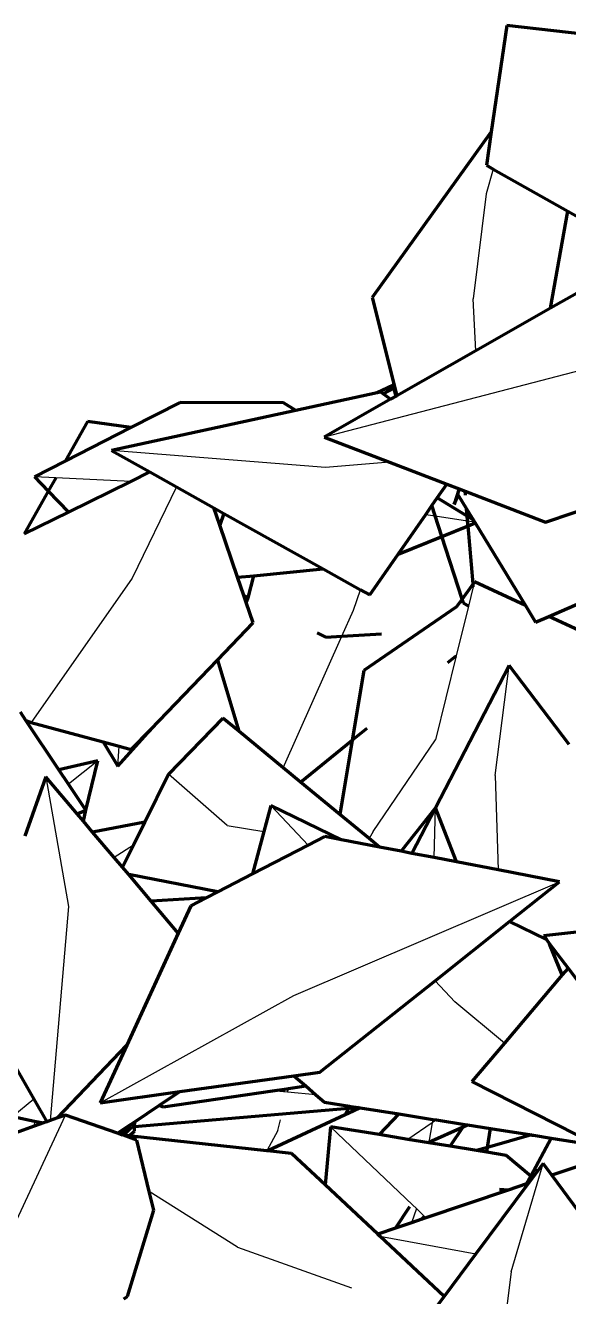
# Model space of a CAD drawing. Header units: millimetres. Extents: x 4307 to 31003, y 2809 to 20009.
# Drawn here: x 7297.2 to 7333.2, y 8375.9 to 8460.2 of the extents above; entities that cross this region are included whole.
import ezdxf

# ---------------------------------------------------------------- set-up
doc = ezdxf.new("R2010")
doc.units = ezdxf.units.MM
doc.layers.add('ProfileEdges', color=7, linetype='Continuous')

msp = doc.modelspace()

# ---------------------------------------------------------------- linework, layer by layer
for p, q in [((7328.21, 8450.659), (7327.737, 8449.009)), ((7327.737, 8449.009), (7326.882, 8442.048)), ((7327.069, 8438.62), (7326.882, 8442.048)), ((7337.206, 8438.145), (7317.007, 8432.893)), ((7317.081, 8430.869), (7302.908, 8432.003)), ((7321.345, 8431.225), (7317.081, 8430.869)), ((7299.197, 8430.192), (7297.79, 8430.259)), ((7304.17, 8429.953), (7299.197, 8430.192)), ((7307.212, 8429.596), (7304.279, 8423.545)), ((7323.733, 8427.766), (7324.363, 8427.672)), ((7324.363, 8427.672), (7326.518, 8427.349)), ((7326.518, 8427.349), (7326.973, 8427.281)), ((7304.279, 8423.545), (7297.581, 8413.99)), ((7326.969, 8423.299), (7326.89, 8422.981)), ((7318.951, 8421.427), (7319.402, 8422.779)), ((7326.89, 8422.981), (7326.572, 8421.696)), ((7326.572, 8421.696), (7325.758, 8418.407)), ((7318.176, 8419.693), (7318.951, 8421.427)), ((7314.282, 8410.979), (7318.176, 8419.693)), ((7325.758, 8418.407), (7324.374, 8412.82)), ((7328.333, 8410.462), (7329.278, 8417.756)), ((7303.329, 8411.087), (7303.417, 8412.4)), ((7320.241, 8406.754), (7324.374, 8412.82)), ((7302.001, 8411.437), (7300.04, 8409.901)), ((7310.576, 8407.144), (7306.689, 8410.558)), ((7298.535, 8410.382), (7300.047, 8401.793)), ((7328.333, 8410.462), (7328.55, 8404.205)), ((7315.943, 8405.851), (7313.473, 8408.489)), ((7324.303, 8405.024), (7324.395, 8408.33)), ((7310.576, 8407.144), (7313.004, 8406.748)), ((7320.241, 8406.754), (7319.991, 8406.283)), ((7304.353, 8405.846), (7303.082, 8405.026)), ((7314.984, 8395.885), (7332.617, 8403.421)), ((7300.047, 8401.793), (7298.829, 8387.595)), ((7325.659, 8395.472), (7324.353, 8396.867)), ((7302.148, 8388.782), (7314.984, 8395.885)), ((7328.953, 8392.724), (7325.659, 8395.472)), ((7314.312, 8389.502), (7313.571, 8389.568)), ((7314.52, 8389.708), (7314.312, 8389.502)), ((7314.577, 8389.479), (7314.312, 8389.502)), ((7314.577, 8389.479), (7314.641, 8389.726)), ((7316.451, 8389.311), (7314.577, 8389.479)), ((7297.752, 8389.026), (7296.362, 8387.866)), ((7296.476, 8380.687), (7299.843, 8387.952)), ((7297.788, 8387.566), (7297.773, 8387.223)), ((7313.924, 8386.945), (7313.21, 8385.597)), ((7313.924, 8386.945), (7314.106, 8387.65)), ((7322.866, 8382.025), (7317.425, 8387.191)), ((7324.167, 8387.445), (7322.558, 8386.353)), ((7324.167, 8387.445), (7323.943, 8386.178)), ((7324.208, 8387.679), (7324.167, 8387.445)), ((7324.454, 8387.64), (7324.167, 8387.445)), ((7329.402, 8377.572), (7331.532, 8384.757)), ((7311.257, 8379.21), (7305.402, 8382.897)), ((7322.866, 8382.025), (7323.127, 8381.766)), ((7323.127, 8381.766), (7322.786, 8380.827)), ((7323.127, 8381.766), (7323.666, 8381.232)), ((7323.666, 8381.232), (7323.747, 8381.151)), ((7320.698, 8379.934), (7327.058, 8378.769)), ((7311.257, 8379.21), (7318.819, 8376.504)), ((7329.402, 8377.572), (7328.342, 8369.291))]:
    msp.add_line(p, q)
at = {"layer": 'ProfileEdges', "lineweight": 211}
for p, q in [((7329.12, 8460.175), (7328.083, 8453.125)), ((7345.167, 8458.329), (7329.12, 8460.175)), ((7328.083, 8453.125), (7320.184, 8442.144)), ((7328.083, 8453.125), (7327.757, 8450.914)), ((7327.757, 8450.914), (7328.21, 8450.659)), ((7328.21, 8450.659), (7333.17, 8447.864)), ((7332.008, 8441.431), (7333.17, 8447.864)), ((7333.17, 8447.864), (7334.367, 8447.189)), ((7336.282, 8443.863), (7332.008, 8441.431)), ((7320.184, 8442.144), (7321.692, 8436.166)), ((7332.008, 8441.431), (7327.069, 8438.62)), ((7327.069, 8438.62), (7321.826, 8435.636)), ((7320.507, 8435.818), (7315.121, 8434.65)), ((7321.555, 8436.316), (7320.507, 8435.818)), ((7320.768, 8435.875), (7320.507, 8435.818)), ((7320.919, 8435.763), (7320.768, 8435.875)), ((7321.617, 8436.126), (7320.919, 8435.763)), ((7321.617, 8436.126), (7321.555, 8436.316)), ((7321.692, 8436.166), (7321.617, 8436.126)), ((7321.784, 8435.612), (7321.617, 8436.126)), ((7321.692, 8436.166), (7321.826, 8435.636)), ((7307.45, 8435.188), (7304.185, 8433.522)), ((7314.301, 8435.155), (7307.45, 8435.188)), ((7315.121, 8434.65), (7314.301, 8435.155)), ((7321.408, 8435.398), (7317.007, 8432.893)), ((7321.408, 8435.398), (7320.919, 8435.763)), ((7321.784, 8435.612), (7321.408, 8435.398)), ((7321.826, 8435.636), (7321.784, 8435.612)), ((7315.121, 8434.65), (7302.908, 8432.003)), ((7301.305, 8433.936), (7299.817, 8431.293)), ((7304.185, 8433.522), (7299.817, 8431.293)), ((7304.185, 8433.522), (7301.305, 8433.936)), ((7317.007, 8432.893), (7321.345, 8431.225)), ((7302.908, 8432.003), (7305.45, 8430.581)), ((7299.817, 8431.293), (7297.79, 8430.259)), ((7321.345, 8431.225), (7325.128, 8429.77)), ((7331.679, 8427.25), (7342.026, 8430.75)), ((7297.79, 8430.259), (7298.704, 8429.315)), ((7299.197, 8430.192), (7298.704, 8429.315)), ((7304.17, 8429.953), (7300.045, 8427.929)), ((7305.45, 8430.581), (7304.17, 8429.953)), ((7305.45, 8430.581), (7307.212, 8429.596)), ((7298.704, 8429.315), (7297.115, 8426.492)), ((7298.704, 8429.315), (7300.045, 8427.929)), ((7307.212, 8429.596), (7309.691, 8428.21)), ((7324.504, 8428.874), (7325.128, 8429.77)), ((7325.128, 8429.77), (7325.95, 8429.454)), ((7325.95, 8429.454), (7325.62, 8428.422)), ((7325.95, 8429.454), (7326.351, 8429.3)), ((7326.373, 8429.039), (7326.351, 8429.3)), ((7326.351, 8429.3), (7331.679, 8427.25)), ((7323.733, 8427.766), (7324.142, 8428.353)), ((7324.142, 8428.353), (7324.504, 8428.874)), ((7324.363, 8427.672), (7324.142, 8428.353)), ((7326.492, 8427.65), (7324.504, 8428.874)), ((7325.62, 8428.422), (7325.899, 8429.044)), ((7325.899, 8429.044), (7326.45, 8428.14)), ((7300.045, 8427.929), (7297.115, 8426.492)), ((7309.691, 8428.21), (7310.359, 8427.836)), ((7310.085, 8427.053), (7309.691, 8428.21)), ((7310.359, 8427.836), (7310.085, 8427.053)), ((7310.359, 8427.836), (7316.925, 8424.164)), ((7321.907, 8425.142), (7323.733, 8427.766)), ((7324.804, 8426.315), (7324.363, 8427.672)), ((7326.492, 8427.65), (7326.45, 8428.14)), ((7326.45, 8428.14), (7326.902, 8427.398)), ((7326.902, 8427.398), (7326.492, 8427.65)), ((7326.518, 8427.349), (7326.492, 8427.65)), ((7326.902, 8427.398), (7326.973, 8427.281)), ((7311.263, 8423.605), (7310.085, 8427.053)), ((7324.804, 8426.315), (7326.546, 8427.021)), ((7326.546, 8427.021), (7326.518, 8427.349)), ((7326.546, 8427.021), (7327.016, 8427.211)), ((7326.875, 8423.167), (7326.546, 8427.021)), ((7326.973, 8427.281), (7327.016, 8427.211)), ((7327.016, 8427.211), (7330.358, 8421.728)), ((7331.896, 8421.015), (7346.081, 8427.193)), ((7321.907, 8425.142), (7324.804, 8426.315)), ((7326.154, 8422.158), (7324.804, 8426.315)), ((7320.022, 8422.433), (7321.907, 8425.142)), ((7312.332, 8423.71), (7316.925, 8424.164)), ((7316.925, 8424.164), (7319.402, 8422.779)), ((7311.263, 8423.605), (7312.332, 8423.71)), ((7311.677, 8422.392), (7311.263, 8423.605)), ((7311.954, 8422.251), (7312.332, 8423.71)), ((7326.875, 8423.167), (7326.154, 8422.158)), ((7326.969, 8423.299), (7326.875, 8423.167)), ((7326.89, 8422.981), (7326.875, 8423.167)), ((7330.358, 8421.728), (7326.969, 8423.299)), ((7311.834, 8421.932), (7311.677, 8422.392)), ((7311.677, 8422.392), (7311.954, 8422.251)), ((7319.402, 8422.779), (7320.022, 8422.433)), ((7311.834, 8421.932), (7311.954, 8422.251)), ((7312.298, 8420.574), (7311.834, 8421.932)), ((7325.785, 8421.641), (7319.636, 8417.43)), ((7326.154, 8422.158), (7325.785, 8421.641)), ((7326.246, 8421.877), (7326.154, 8422.158)), ((7326.572, 8421.696), (7326.246, 8421.877)), ((7330.358, 8421.728), (7331.024, 8420.635)), ((7331.024, 8420.635), (7331.896, 8421.015)), ((7337.344, 8418.49), (7331.896, 8421.015)), ((7309.917, 8418.103), (7312.298, 8420.574)), ((7316.527, 8419.93), (7317.115, 8419.631)), ((7318.176, 8419.693), (7320.804, 8419.846)), ((7317.115, 8419.631), (7318.176, 8419.693)), ((7305.5, 8413.52), (7309.917, 8418.103)), ((7309.917, 8418.103), (7311.333, 8413.405)), ((7325.195, 8417.95), (7325.758, 8418.407)), ((7319.636, 8417.43), (7318.865, 8412.813)), ((7329.278, 8417.756), (7324.395, 8408.33)), ((7333.25, 8412.527), (7329.278, 8417.756)), ((7297.223, 8414.114), (7296.862, 8414.655)), ((7297.223, 8414.114), (7297.581, 8413.99)), ((7299.406, 8410.85), (7297.223, 8414.114)), ((7297.581, 8413.99), (7302.345, 8412.692)), ((7310.281, 8414.27), (7306.689, 8410.558)), ((7311.333, 8413.405), (7310.281, 8414.27)), ((7303.329, 8411.087), (7305.5, 8413.52)), ((7304.211, 8412.183), (7305.5, 8413.52)), ((7314.282, 8410.979), (7311.333, 8413.405)), ((7318.865, 8412.813), (7319.852, 8413.614)), ((7302.345, 8412.692), (7303.329, 8411.087)), ((7302.345, 8412.692), (7303.417, 8412.4)), ((7303.417, 8412.4), (7304.211, 8412.183)), ((7315.437, 8410.029), (7318.865, 8412.813)), ((7318.865, 8412.813), (7318.043, 8407.885)), ((7302.001, 8411.437), (7299.406, 8410.85)), ((7301.195, 8408.174), (7302.001, 8411.437)), ((7300.04, 8409.901), (7299.406, 8410.85)), ((7306.689, 8410.558), (7305.106, 8407.364)), ((7315.437, 8410.029), (7314.282, 8410.979)), ((7298.535, 8410.382), (7297.155, 8406.449)), ((7300.618, 8407.928), (7298.535, 8410.382)), ((7301.195, 8408.174), (7300.04, 8409.901)), ((7318.043, 8407.885), (7315.437, 8410.029)), ((7300.618, 8407.928), (7301.195, 8408.174)), ((7301.034, 8407.438), (7301.195, 8408.174)), ((7313.473, 8408.489), (7313.004, 8406.748)), ((7318.152, 8406.211), (7313.473, 8408.489)), ((7324.395, 8408.33), (7322.11, 8405.447)), ((7324.395, 8408.33), (7322.826, 8405.309)), ((7325.786, 8404.738), (7324.395, 8408.33)), ((7301.034, 8407.438), (7300.618, 8407.928)), ((7301.648, 8406.716), (7301.034, 8407.438)), ((7305.106, 8407.364), (7301.648, 8406.716)), ((7305.106, 8407.364), (7304.353, 8405.846)), ((7319.991, 8406.283), (7318.043, 8407.885)), ((7303.082, 8405.026), (7301.648, 8406.716)), ((7313.004, 8406.748), (7312.247, 8403.942)), ((7317.051, 8406.423), (7315.943, 8405.851)), ((7318.152, 8406.211), (7317.051, 8406.423)), ((7304.353, 8405.846), (7303.628, 8404.383)), ((7315.943, 8405.851), (7312.247, 8403.942)), ((7320.669, 8405.725), (7318.152, 8406.211)), ((7320.669, 8405.725), (7319.991, 8406.283)), ((7322.11, 8405.447), (7320.669, 8405.725)), ((7303.628, 8404.383), (7303.082, 8405.026)), ((7322.826, 8405.309), (7322.11, 8405.447)), ((7324.303, 8405.024), (7322.826, 8405.309)), ((7325.786, 8404.738), (7324.303, 8405.024)), ((7328.55, 8404.205), (7325.786, 8404.738)), ((7304.042, 8403.896), (7303.628, 8404.383)), ((7309.952, 8402.756), (7304.042, 8403.896)), ((7305.533, 8402.141), (7304.042, 8403.896)), ((7312.247, 8403.942), (7309.952, 8402.756)), ((7332.617, 8403.421), (7328.55, 8404.205)), ((7329.294, 8400.786), (7332.617, 8403.421)), ((7309.185, 8402.359), (7305.533, 8402.141)), ((7307.327, 8400.028), (7305.533, 8402.141)), ((7309.185, 8402.359), (7308.156, 8401.828)), ((7309.952, 8402.756), (7309.185, 8402.359)), ((7308.156, 8401.828), (7307.327, 8400.028)), ((7324.353, 8396.867), (7329.294, 8400.786)), ((7331.75, 8399.59), (7329.294, 8400.786)), ((7307.327, 8400.028), (7303.905, 8392.598)), ((7333.929, 8400.11), (7331.553, 8399.852)), ((7331.553, 8399.852), (7331.75, 8399.59)), ((7331.75, 8399.59), (7331.956, 8399.315)), ((7332.794, 8397.251), (7331.956, 8399.315)), ((7331.956, 8399.315), (7333.173, 8397.698)), ((7332.794, 8397.251), (7328.953, 8392.724)), ((7333.173, 8397.698), (7332.794, 8397.251)), ((7333.173, 8397.698), (7336.731, 8392.965)), ((7316.72, 8390.812), (7324.353, 8396.867)), ((7295.593, 8392.782), (7297.752, 8389.026)), ((7299.328, 8387.771), (7303.905, 8392.598)), ((7303.905, 8392.598), (7302.148, 8388.782)), ((7328.953, 8392.724), (7326.804, 8390.191)), ((7307.427, 8389.518), (7314.994, 8390.572)), ((7314.994, 8390.572), (7316.72, 8390.812)), ((7314.994, 8390.572), (7315.779, 8389.893)), ((7302.148, 8388.782), (7307.427, 8389.518)), ((7306.073, 8388.614), (7307.427, 8389.518)), ((7306.332, 8388.504), (7313.571, 8389.568)), ((7313.571, 8389.568), (7314.52, 8389.708)), ((7314.52, 8389.708), (7314.641, 8389.726)), ((7314.641, 8389.726), (7315.779, 8389.893)), ((7315.779, 8389.893), (7316.451, 8389.311)), ((7326.804, 8390.191), (7335.146, 8385.946)), ((7297.752, 8389.026), (7298.617, 8387.521)), ((7316.451, 8389.311), (7317.021, 8388.818)), ((7317.021, 8388.818), (7318.679, 8388.555)), ((7296.362, 8387.866), (7297.788, 8387.566)), ((7299.843, 8387.952), (7299.328, 8387.771)), ((7303.292, 8386.758), (7299.843, 8387.952)), ((7318.605, 8388.406), (7304.432, 8387.187)), ((7304.443, 8387.526), (7306.073, 8388.614)), ((7306.073, 8388.614), (7306.332, 8388.504)), ((7318.395, 8387.981), (7313.266, 8385.591)), ((7318.395, 8387.981), (7318.605, 8388.406)), ((7318.916, 8388.224), (7318.395, 8387.981)), ((7318.605, 8388.406), (7318.679, 8388.555)), ((7318.83, 8388.425), (7318.605, 8388.406)), ((7318.679, 8388.555), (7318.781, 8388.539)), ((7318.83, 8388.425), (7318.781, 8388.539)), ((7318.781, 8388.539), (7319.264, 8388.462)), ((7319.264, 8388.462), (7318.83, 8388.425)), ((7318.916, 8388.224), (7318.83, 8388.425)), ((7319.387, 8388.443), (7318.916, 8388.224)), ((7319.264, 8388.462), (7319.387, 8388.443)), ((7319.387, 8388.443), (7321.952, 8388.037)), ((7321.952, 8388.037), (7320.64, 8386.667)), ((7321.952, 8388.037), (7324.208, 8387.679)), ((7297.773, 8387.223), (7296.545, 8386.791)), ((7298.387, 8387.44), (7297.773, 8387.223)), ((7297.788, 8387.566), (7298.387, 8387.44)), ((7298.617, 8387.521), (7298.387, 8387.44)), ((7298.829, 8387.595), (7298.617, 8387.521)), ((7299.328, 8387.771), (7298.829, 8387.595)), ((7303.292, 8386.758), (7303.963, 8387.206)), ((7303.59, 8386.655), (7303.963, 8387.206)), ((7304.214, 8387.169), (7303.697, 8386.632)), ((7303.963, 8387.206), (7304.443, 8387.526)), ((7304.432, 8387.187), (7304.214, 8387.169)), ((7304.422, 8386.9), (7304.432, 8387.187)), ((7304.432, 8387.187), (7304.443, 8387.526)), ((7317.425, 8387.191), (7317.072, 8383.333)), ((7320.64, 8386.667), (7317.425, 8387.191)), ((7323.943, 8386.178), (7326.224, 8387.188)), ((7324.208, 8387.679), (7324.454, 8387.64)), ((7324.454, 8387.64), (7326.328, 8387.343)), ((7325.359, 8385.896), (7326.224, 8387.188)), ((7326.224, 8387.188), (7326.328, 8387.343)), ((7326.224, 8387.188), (7326.51, 8387.314)), ((7326.328, 8387.343), (7326.51, 8387.314)), ((7326.51, 8387.314), (7328.023, 8387.075)), ((7327.843, 8385.82), (7328.023, 8387.075)), ((7328.023, 8387.075), (7330.741, 8386.644)), ((7303.59, 8386.655), (7303.292, 8386.758)), ((7303.636, 8386.638), (7303.59, 8386.655)), ((7303.697, 8386.632), (7303.636, 8386.638)), ((7304.047, 8386.594), (7303.697, 8386.632)), ((7304.584, 8386.31), (7303.697, 8386.632)), ((7304.047, 8386.594), (7304.422, 8386.9)), ((7313.21, 8385.597), (7304.047, 8386.594)), ((7305.402, 8382.897), (7304.584, 8386.31)), ((7322.558, 8386.353), (7320.64, 8386.667)), ((7323.934, 8386.129), (7322.558, 8386.353)), ((7323.943, 8386.178), (7323.934, 8386.129)), ((7325.359, 8385.896), (7323.934, 8386.129)), ((7330.741, 8386.644), (7327.843, 8385.82)), ((7330.706, 8383.919), (7332.064, 8386.434)), ((7330.741, 8386.644), (7330.78, 8386.638)), ((7330.767, 8386.535), (7330.78, 8386.638)), ((7330.78, 8386.638), (7330.883, 8386.622)), ((7330.883, 8386.622), (7330.868, 8386.596)), ((7330.883, 8386.622), (7332.064, 8386.434)), ((7332.064, 8386.434), (7335.146, 8385.946)), ((7313.266, 8385.591), (7313.21, 8385.597)), ((7314.845, 8385.419), (7313.266, 8385.591)), ((7317.072, 8383.333), (7314.845, 8385.419)), ((7327.108, 8385.611), (7325.359, 8385.896)), ((7327.843, 8385.82), (7327.108, 8385.611)), ((7327.797, 8385.498), (7327.108, 8385.611)), ((7327.797, 8385.498), (7327.843, 8385.82)), ((7329.075, 8385.29), (7327.797, 8385.498)), ((7330.706, 8383.919), (7329.075, 8385.29)), ((7331.532, 8384.757), (7331.099, 8384.178)), ((7332.108, 8383.972), (7331.532, 8384.757)), ((7334.216, 8384.683), (7332.108, 8383.972)), ((7330.429, 8383.405), (7330.706, 8383.919)), ((7330.829, 8383.816), (7330.553, 8383.447)), ((7330.829, 8383.816), (7330.706, 8383.919)), ((7331.099, 8384.178), (7330.829, 8383.816)), ((7331.112, 8384.377), (7331.099, 8384.178)), ((7336.312, 8378.251), (7332.108, 8383.972)), ((7305.698, 8381.66), (7305.402, 8382.897)), ((7320.55, 8380.073), (7317.072, 8383.333)), ((7329.206, 8382.993), (7323.747, 8381.151)), ((7330.553, 8383.447), (7327.058, 8378.769)), ((7329.206, 8382.993), (7328.633, 8383.038)), ((7330.429, 8383.405), (7329.206, 8382.993)), ((7330.553, 8383.447), (7330.429, 8383.405)), ((7321.722, 8380.468), (7322.686, 8381.907)), ((7303.951, 8375.942), (7305.698, 8381.66)), ((7323.469, 8381.057), (7322.786, 8380.827)), ((7323.469, 8381.057), (7323.666, 8381.232)), ((7323.747, 8381.151), (7323.469, 8381.057)), ((7321.722, 8380.468), (7320.55, 8380.073)), ((7322.786, 8380.827), (7321.722, 8380.468)), ((7320.698, 8379.934), (7320.55, 8380.073)), ((7324.951, 8375.948), (7320.698, 8379.934)), ((7327.058, 8378.769), (7324.951, 8375.948)), ((7303.725, 8375.778), (7303.951, 8375.942)), ((7324.951, 8375.948), (7322.482, 8372.643))]:
    msp.add_line(p, q, dxfattribs=at)

doc.saveas('drawing.dxf')
